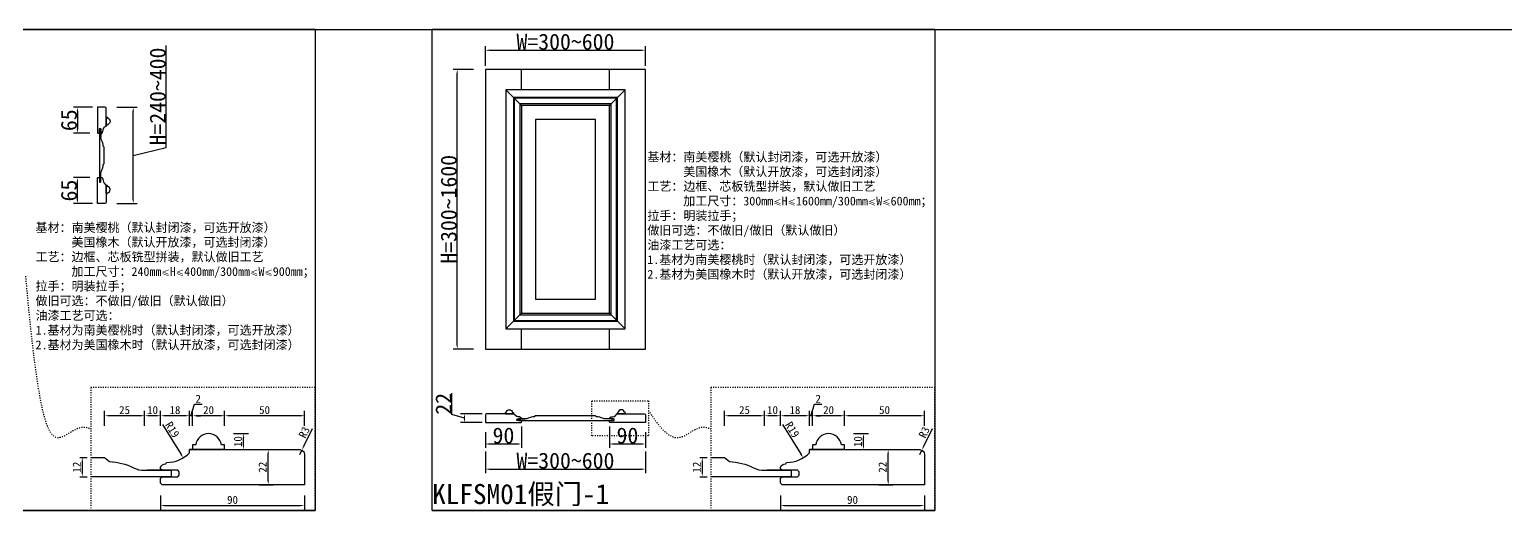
# Model space of a CAD drawing. Header units: millimetres. Extents: x 85186 to 129000, y -77269 to -36327.
# Drawn here: x 92096 to 95786, y -54968 to -53764 of the extents above; entities that cross this region are included whole.
import ezdxf

# ---------------------------------------------------------------- set-up
doc = ezdxf.new("R2010")
doc.units = ezdxf.units.MM
doc.linetypes.add('100', pattern=[30, 12, -18])
doc.styles.add('KLF-1_宋体', font='SimSun.ttf')
doc.styles.get("Standard").update_dxf_attribs({"font": 'SimSun.ttf'})
doc.styles.add('ZB_宋体', font='SimSun.ttf')
doc.dimstyles.new('ZB16-1.0+4倍大样', dxfattribs={"dimscale": 10, "dimtxt": 2, "dimasz": 1, "dimexe": 1.25, "dimexo": 0.625, "dimgap": 0.4, "dimtad": 1, "dimdec": 1, "dimlfac": 0.25, "dimtxsty": 'Standard', "dimcen": 2.5, "dimclrd": 144, "dimclre": 144, "dimclrt": 4, "dimadec": 0, "dimazin": 0, "dimtfac": 1, "dimtdec": 1, "dimtmove": 1, "dimatfit": 3, "dimfxlon": 1, "dimarcsym": 0})
doc.dimstyles.new('客来福标注小', dxfattribs={"dimscale": 20, "dimtxt": 2, "dimasz": 0.5, "dimexe": 0.5, "dimexo": 0, "dimgap": 0.05, "dimtad": 1, "dimdec": 0, "dimzin": 0, "dimdsep": 46, "dimtxsty": 'Standard', "dimcen": 0, "dimclrd": 256, "dimclre": 256, "dimclrt": 256, "dimadec": 0, "dimazin": 0, "dimtfac": 1, "dimtdec": 0, "dimtofl": 0, "dimtmove": 1, "dimatfit": 3, "dimfxl": 2.2, "dimfxlon": 1, "dimtolj": 1, "dimtzin": 0, "dimarcsym": 0})

# ---------------------------------------------------------------- blocks, each defined once
blk = doc.blocks.new('*D2505')
at = {"color": 144, "lineweight": -2, "transparency": 16777216}
for p, q in [((92584, -54755.9), (92584, -54718.4)), ((92784, -54755.9), (92784, -54718.4)), ((92774, -54730.9), (92594, -54730.9))]:
    blk.add_line(p, q, dxfattribs=at)
at = {"color": 144, "transparency": 16777216}
for points in [[(92594, -54729.3), (92594, -54732.6), (92584, -54730.9)], [(92774, -54729.3), (92774, -54732.6), (92784, -54730.9)]]:
    blk.add_solid(points, dxfattribs=at)
at = {"layer": 'Defpoints', "color": 0, "transparency": 16777216}
for p in [(92584, -54730.9), (92584, -54815.8), (92784, -54827.8)]:
    blk.add_point(p, dxfattribs=at)
at = {"color": 4, "transparency": 16777216, "insert": (92684, -54716.9), "char_height": 20, "attachment_point": 5}
blk.add_mtext('50', dxfattribs=at)
blk = doc.blocks.new('*D2506')
at = {"color": 144, "lineweight": -2, "transparency": 16777216}
for p, q in [((92504, -54755.9), (92504, -54718.4)), ((92584, -54755.9), (92584, -54718.4)), ((92574, -54730.9), (92514, -54730.9))]:
    blk.add_line(p, q, dxfattribs=at)
at = {"color": 144, "transparency": 16777216}
for points in [[(92514, -54729.3), (92514, -54732.6), (92504, -54730.9)], [(92574, -54729.3), (92574, -54732.6), (92584, -54730.9)]]:
    blk.add_solid(points, dxfattribs=at)
at = {"layer": 'Defpoints', "color": 0, "transparency": 16777216}
for p in [(92504, -54730.9), (92504, -54809.8), (92584, -54815.8)]:
    blk.add_point(p, dxfattribs=at)
at = {"color": 4, "transparency": 16777216, "insert": (92544, -54716.9), "char_height": 20, "attachment_point": 5}
blk.add_mtext('20', dxfattribs=at)
blk = doc.blocks.new('*D2507')
at = {"color": 144, "lineweight": -2, "transparency": 16777216}
for p, q in [((92496, -54755.9), (92496, -54718.4)), ((92500, -54730.9), (92508.6, -54702.4)), ((92504, -54755.9), (92504, -54718.4)), ((92508.6, -54702.4), (92527.6, -54702.4)), ((92486, -54730.9), (92476, -54730.9)), ((92504, -54730.9), (92496, -54730.9)), ((92504, -54730.9), (92496, -54730.9)), ((92514, -54730.9), (92524, -54730.9))]:
    blk.add_line(p, q, dxfattribs=at)
at = {"color": 144, "transparency": 16777216}
for points in [[(92486, -54729.3), (92486, -54732.6), (92496, -54730.9)], [(92514, -54729.3), (92514, -54732.6), (92504, -54730.9)]]:
    blk.add_solid(points, dxfattribs=at)
at = {"layer": 'Defpoints', "color": 0, "transparency": 16777216}
for p in [(92496, -54730.9), (92496, -54815.8), (92504, -54809.8)]:
    blk.add_point(p, dxfattribs=at)
at = {"color": 4, "transparency": 16777216, "insert": (92518.1, -54688.4), "char_height": 20, "attachment_point": 5}
blk.add_mtext('2', dxfattribs=at)
blk = doc.blocks.new('*D2508')
at = {"color": 144, "lineweight": -2, "transparency": 16777216}
for p, q in [((92424, -54755.9), (92424, -54718.4)), ((92496, -54755.9), (92496, -54718.4)), ((92486, -54730.9), (92434, -54730.9))]:
    blk.add_line(p, q, dxfattribs=at)
at = {"color": 144, "transparency": 16777216}
for points in [[(92434, -54729.3), (92434, -54732.6), (92424, -54730.9)], [(92486, -54729.3), (92486, -54732.6), (92496, -54730.9)]]:
    blk.add_solid(points, dxfattribs=at)
at = {"layer": 'Defpoints', "color": 0, "transparency": 16777216}
for p in [(92424, -54730.9), (92496, -54815.8), (92424, -54861.7)]:
    blk.add_point(p, dxfattribs=at)
at = {"color": 4, "transparency": 16777216, "insert": (92460, -54716.9), "char_height": 20, "attachment_point": 5}
blk.add_mtext('18', dxfattribs=at)
blk = doc.blocks.new('*D2509')
at = {"color": 144, "lineweight": -2, "transparency": 16777216}
for p, q in [((92384, -54755.9), (92384, -54718.4)), ((92424, -54755.9), (92424, -54718.4)), ((92414, -54730.9), (92394, -54730.9))]:
    blk.add_line(p, q, dxfattribs=at)
at = {"color": 144, "transparency": 16777216}
for points in [[(92394, -54729.3), (92394, -54732.6), (92384, -54730.9)], [(92414, -54729.3), (92414, -54732.6), (92424, -54730.9)]]:
    blk.add_solid(points, dxfattribs=at)
at = {"layer": 'Defpoints', "color": 0, "transparency": 16777216}
for p in [(92384, -54730.9), (92384, -54867.6), (92424, -54861.7)]:
    blk.add_point(p, dxfattribs=at)
at = {"color": 4, "transparency": 16777216, "insert": (92404, -54716.9), "char_height": 20, "attachment_point": 5}
blk.add_mtext('10', dxfattribs=at)
blk = doc.blocks.new('*D2510')
at = {"color": 144, "lineweight": -2, "transparency": 16777216}
for p, q in [((92284, -54755.9), (92284, -54718.4)), ((92384, -54755.9), (92384, -54718.4)), ((92374, -54730.9), (92294, -54730.9))]:
    blk.add_line(p, q, dxfattribs=at)
at = {"color": 144, "transparency": 16777216}
for points in [[(92294, -54729.3), (92294, -54732.6), (92284, -54730.9)], [(92374, -54729.3), (92374, -54732.6), (92384, -54730.9)]]:
    blk.add_solid(points, dxfattribs=at)
at = {"layer": 'Defpoints', "color": 0, "transparency": 16777216}
for p in [(92284, -54730.9), (92284, -54835.6), (92384, -54867.6)]:
    blk.add_point(p, dxfattribs=at)
at = {"color": 4, "transparency": 16777216, "insert": (92334, -54716.9), "char_height": 20, "attachment_point": 5}
blk.add_mtext('25', dxfattribs=at)
blk = doc.blocks.new('*D2511')
at = {"color": 144, "lineweight": -2, "transparency": 16777216}
for p, q in [((92424, -54930.6), (92424, -54968.1)), ((92784, -54930.6), (92784, -54968.1)), ((92434, -54955.6), (92774, -54955.6))]:
    blk.add_line(p, q, dxfattribs=at)
at = {"color": 144, "transparency": 16777216}
for points in [[(92434, -54954), (92434, -54957.3), (92424, -54955.6)], [(92774, -54954), (92774, -54957.3), (92784, -54955.6)]]:
    blk.add_solid(points, dxfattribs=at)
at = {"layer": 'Defpoints', "color": 0, "transparency": 16777216}
for p in [(92424, -54893.7), (92784, -54903.8), (92784, -54955.6)]:
    blk.add_point(p, dxfattribs=at)
at = {"color": 4, "transparency": 16777216, "insert": (92604, -54941.6), "char_height": 20, "attachment_point": 5}
blk.add_mtext('90', dxfattribs=at)
blk = doc.blocks.new('*D2512')
at = {"color": 144, "lineweight": -2, "transparency": 16777216}
for p, q in [((92606.6, -54775.8), (92644.1, -54775.8)), ((92631.6, -54805.8), (92631.6, -54785.8)), ((92606.6, -54815.8), (92644.1, -54815.8))]:
    blk.add_line(p, q, dxfattribs=at)
at = {"color": 144, "transparency": 16777216}
for points in [[(92629.9, -54785.8), (92633.2, -54785.8), (92631.6, -54775.8)], [(92629.9, -54805.8), (92633.2, -54805.8), (92631.6, -54815.8)]]:
    blk.add_solid(points, dxfattribs=at)
at = {"layer": 'Defpoints', "color": 0, "transparency": 16777216}
for p in [(92544, -54775.8), (92631.6, -54775.8), (92540, -54815.8)]:
    blk.add_point(p, dxfattribs=at)
at = {"color": 4, "transparency": 16777216, "insert": (92617.6, -54795.8), "char_height": 20, "attachment_point": 5, "rotation": 90}
blk.add_mtext('10', dxfattribs=at)
blk = doc.blocks.new('*D2514')
at = {"color": 144, "lineweight": -2, "transparency": 16777216}
for p, q in [((92669.6, -54815.8), (92705.6, -54815.8)), ((92693.1, -54893.8), (92693.1, -54825.8)), ((92669.6, -54903.8), (92705.6, -54903.8))]:
    blk.add_line(p, q, dxfattribs=at)
at = {"color": 144, "transparency": 16777216}
for points in [[(92691.5, -54825.8), (92694.8, -54825.8), (92693.1, -54815.8)], [(92691.5, -54893.8), (92694.8, -54893.8), (92693.1, -54903.8)]]:
    blk.add_solid(points, dxfattribs=at)
at = {"layer": 'Defpoints', "color": 0, "transparency": 16777216}
for p in [(92663.4, -54815.8), (92693.1, -54815.8), (92663.4, -54903.8)]:
    blk.add_point(p, dxfattribs=at)
at = {"color": 4, "transparency": 16777216, "insert": (92679.1, -54859.8), "char_height": 20, "attachment_point": 5, "rotation": 90}
blk.add_mtext('22', dxfattribs=at)
blk = doc.blocks.new('*D2515')
at = {"color": 144, "lineweight": -2, "transparency": 16777216}
for p, q in [((92803.1, -54763.4), (92781.6, -54808)), ((92772, -54827.8), (92777.2, -54817))]:
    blk.add_line(p, q, dxfattribs=at)
at = {"color": 144, "transparency": 16777216}
blk.add_solid([(92780.1, -54807.2), (92783.1, -54808.7), (92777.2, -54817)], dxfattribs=at)
at = {"layer": 'Defpoints', "color": 0, "transparency": 16777216}
for p in [(92772, -54827.8), (92777.2, -54817)]:
    blk.add_point(p, dxfattribs=at)
at = {"color": 4, "transparency": 16777216, "insert": (92783.1, -54772.6), "char_height": 20, "attachment_point": 5, "rotation": 64.2659}
blk.add_mtext('R3', dxfattribs=at)
blk = doc.blocks.new('*D2516')
at = {"color": 144, "lineweight": -2, "transparency": 16777216}
for p, q in [((92221.9, -54835.6), (92240.9, -54835.6)), ((92228.4, -54845.6), (92228.4, -54873.6)), ((92221.9, -54883.6), (92240.9, -54883.6))]:
    blk.add_line(p, q, dxfattribs=at)
at = {"color": 144, "transparency": 16777216}
for points in [[(92226.7, -54845.6), (92230, -54845.6), (92228.4, -54835.6)], [(92226.7, -54873.6), (92230, -54873.6), (92228.4, -54883.6)]]:
    blk.add_solid(points, dxfattribs=at)
at = {"layer": 'Defpoints', "color": 0, "transparency": 16777216}
for p in [(92215.7, -54835.6), (92215.7, -54883.6), (92228.4, -54883.6)]:
    blk.add_point(p, dxfattribs=at)
at = {"color": 4, "transparency": 16777216, "insert": (92214.4, -54859.6), "char_height": 20, "attachment_point": 5, "rotation": 90}
blk.add_mtext('12', dxfattribs=at)
blk = doc.blocks.new('*D2518')
at = {"lineweight": -2, "transparency": 16777216}
for p, q in [((92254, -53959), (92206.1, -53959)), ((92216.1, -53969), (92216.1, -54014)), ((92247, -54024), (92206.1, -54024))]:
    blk.add_line(p, q, dxfattribs=at)
at = {"transparency": 16777216}
for points in [[(92214.4, -53969), (92217.7, -53969), (92216.1, -53959)], [(92214.4, -54014), (92217.7, -54014), (92216.1, -54024)]]:
    blk.add_solid(points, dxfattribs=at)
at = {"layer": 'Defpoints', "color": 0, "transparency": 16777216}
for p in [(92254, -53959), (92216.1, -54024), (92247, -54024)]:
    blk.add_point(p, dxfattribs=at)
at = {"transparency": 16777216, "insert": (92195.1, -53991.5), "char_height": 40, "attachment_point": 5, "rotation": 90, "style": 'KLF-1_宋体'}
blk.add_mtext('\\A1;65', dxfattribs=at)
blk = doc.blocks.new('*D2519')
at = {"lineweight": -2, "transparency": 16777216}
for p, q in [((92247, -54135), (92206.1, -54135)), ((92216.1, -54190), (92216.1, -54145)), ((92254, -54200), (92206.1, -54200))]:
    blk.add_line(p, q, dxfattribs=at)
at = {"transparency": 16777216}
for points in [[(92214.4, -54145), (92217.7, -54145), (92216.1, -54135)], [(92214.4, -54190), (92217.7, -54190), (92216.1, -54200)]]:
    blk.add_solid(points, dxfattribs=at)
at = {"layer": 'Defpoints', "color": 0, "transparency": 16777216}
for p in [(92216.1, -54135), (92247, -54135), (92254, -54200)]:
    blk.add_point(p, dxfattribs=at)
at = {"transparency": 16777216, "insert": (92195.1, -54167.5), "char_height": 40, "attachment_point": 5, "rotation": 90, "style": 'KLF-1_宋体'}
blk.add_mtext('\\A1;65', dxfattribs=at)
blk = doc.blocks.new('*D2520')
at = {"lineweight": -2, "transparency": 16777216}
for p, q in [((92438.1, -54060), (92438.1, -53804.4)), ((92314.9, -53959), (92365.6, -53959)), ((92355.6, -54190), (92355.6, -53969)), ((92355.6, -54079.5), (92438.1, -54060)), ((92314.9, -54200), (92365.6, -54200))]:
    blk.add_line(p, q, dxfattribs=at)
at = {"transparency": 16777216}
for points in [[(92353.9, -53969), (92357.3, -53969), (92355.6, -53959)], [(92353.9, -54190), (92357.3, -54190), (92355.6, -54200)]]:
    blk.add_solid(points, dxfattribs=at)
at = {"layer": 'Defpoints', "color": 0, "transparency": 16777216}
for p in [(92314.9, -53959), (92355.6, -53959), (92314.9, -54200)]:
    blk.add_point(p, dxfattribs=at)
at = {"transparency": 16777216, "insert": (92417.1, -53932.2), "char_height": 40, "attachment_point": 5, "rotation": 90, "style": 'KLF-1_宋体'}
blk.add_mtext('\\A1;H=240~400', dxfattribs=at)
blk = doc.blocks.new('*D2521')
at = {"lineweight": -2, "transparency": 16777216}
for p, q in [((93206.3, -53864.4), (93155.6, -53864.4)), ((93165.6, -54554.4), (93165.6, -53874.4)), ((93206.3, -54564.4), (93155.6, -54564.4))]:
    blk.add_line(p, q, dxfattribs=at)
at = {"transparency": 16777216}
for points in [[(93164, -53874.4), (93167.3, -53874.4), (93165.6, -53864.4)], [(93164, -54554.4), (93167.3, -54554.4), (93165.6, -54564.4)]]:
    blk.add_solid(points, dxfattribs=at)
at = {"layer": 'Defpoints', "color": 0, "transparency": 16777216}
for p in [(93165.6, -53864.4), (93206.3, -53864.4), (93206.3, -54564.4)]:
    blk.add_point(p, dxfattribs=at)
at = {"transparency": 16777216, "insert": (93144.6, -54214.4), "char_height": 40, "attachment_point": 5, "rotation": 90, "style": 'KLF-1_宋体'}
blk.add_mtext('\\A1;H=300~1600', dxfattribs=at)
blk = doc.blocks.new('*D2522')
at = {"lineweight": -2, "transparency": 16777216}
for p, q in [((93236.2, -54820.6), (93236.2, -54874.6)), ((93636.2, -54820.6), (93636.2, -54874.6)), ((93246.2, -54864.6), (93626.2, -54864.6))]:
    blk.add_line(p, q, dxfattribs=at)
at = {"transparency": 16777216}
for points in [[(93246.2, -54862.9), (93246.2, -54866.3), (93236.2, -54864.6)], [(93626.2, -54862.9), (93626.2, -54866.3), (93636.2, -54864.6)]]:
    blk.add_solid(points, dxfattribs=at)
at = {"layer": 'Defpoints', "color": 0, "transparency": 16777216}
for p in [(93236.2, -54796.6), (93636.2, -54796.6), (93636.2, -54864.6)]:
    blk.add_point(p, dxfattribs=at)
at = {"transparency": 16777216, "insert": (93436.2, -54843.6), "char_height": 40, "attachment_point": 5, "style": 'KLF-1_宋体'}
blk.add_mtext('\\A1;W=300~600', dxfattribs=at)
blk = doc.blocks.new('*D2523')
at = {"lineweight": -2, "transparency": 16777216}
for p, q in [((93546.2, -54757.7), (93546.2, -54811.7)), ((93636.2, -54772), (93636.2, -54811.7)), ((93626.2, -54801.7), (93556.2, -54801.7))]:
    blk.add_line(p, q, dxfattribs=at)
at = {"transparency": 16777216}
for points in [[(93556.2, -54800), (93556.2, -54803.4), (93546.2, -54801.7)], [(93626.2, -54800), (93626.2, -54803.4), (93636.2, -54801.7)]]:
    blk.add_solid(points, dxfattribs=at)
at = {"layer": 'Defpoints', "color": 0, "transparency": 16777216}
for p in [(93546.2, -54744), (93636.2, -54772), (93546.2, -54801.7)]:
    blk.add_point(p, dxfattribs=at)
at = {"transparency": 16777216, "insert": (93591.2, -54780.7), "char_height": 40, "attachment_point": 5, "style": 'KLF-1_宋体'}
blk.add_mtext('\\A1;90', dxfattribs=at)
blk = doc.blocks.new('*D2524')
at = {"lineweight": -2, "transparency": 16777216}
for p, q in [((93236.2, -54772), (93236.2, -54811.7)), ((93326.2, -54757.7), (93326.2, -54811.7)), ((93316.2, -54801.7), (93246.2, -54801.7))]:
    blk.add_line(p, q, dxfattribs=at)
at = {"transparency": 16777216}
for points in [[(93246.2, -54800), (93246.2, -54803.4), (93236.2, -54801.7)], [(93316.2, -54800), (93316.2, -54803.4), (93326.2, -54801.7)]]:
    blk.add_solid(points, dxfattribs=at)
at = {"layer": 'Defpoints', "color": 0, "transparency": 16777216}
for p in [(93326.2, -54745.5), (93236.2, -54772), (93236.2, -54801.7)]:
    blk.add_point(p, dxfattribs=at)
at = {"transparency": 16777216, "insert": (93281.2, -54780.7), "char_height": 40, "attachment_point": 5, "style": 'KLF-1_宋体'}
blk.add_mtext('\\A1;90', dxfattribs=at)
blk = doc.blocks.new('*D2525')
at = {"color": 144, "lineweight": -2, "transparency": 16777216}
for p, q in [((94133.9, -54755.9), (94133.9, -54718.4)), ((94333.9, -54755.9), (94333.9, -54718.4)), ((94323.9, -54730.9), (94143.9, -54730.9))]:
    blk.add_line(p, q, dxfattribs=at)
at = {"color": 144, "transparency": 16777216}
for points in [[(94143.9, -54729.3), (94143.9, -54732.6), (94133.9, -54730.9)], [(94323.9, -54729.3), (94323.9, -54732.6), (94333.9, -54730.9)]]:
    blk.add_solid(points, dxfattribs=at)
at = {"layer": 'Defpoints', "color": 0, "transparency": 16777216}
for p in [(94133.9, -54730.9), (94133.9, -54815.8), (94333.9, -54827.8)]:
    blk.add_point(p, dxfattribs=at)
at = {"color": 4, "transparency": 16777216, "insert": (94233.9, -54716.9), "char_height": 20, "attachment_point": 5}
blk.add_mtext('50', dxfattribs=at)
blk = doc.blocks.new('*D2526')
at = {"color": 144, "lineweight": -2, "transparency": 16777216}
for p, q in [((94053.9, -54755.9), (94053.9, -54718.4)), ((94133.9, -54755.9), (94133.9, -54718.4)), ((94123.9, -54730.9), (94063.9, -54730.9))]:
    blk.add_line(p, q, dxfattribs=at)
at = {"color": 144, "transparency": 16777216}
for points in [[(94063.9, -54729.3), (94063.9, -54732.6), (94053.9, -54730.9)], [(94123.9, -54729.3), (94123.9, -54732.6), (94133.9, -54730.9)]]:
    blk.add_solid(points, dxfattribs=at)
at = {"layer": 'Defpoints', "color": 0, "transparency": 16777216}
for p in [(94053.9, -54730.9), (94053.9, -54809.8), (94133.9, -54815.8)]:
    blk.add_point(p, dxfattribs=at)
at = {"color": 4, "transparency": 16777216, "insert": (94093.9, -54716.9), "char_height": 20, "attachment_point": 5}
blk.add_mtext('20', dxfattribs=at)
blk = doc.blocks.new('*D2527')
at = {"color": 144, "lineweight": -2, "transparency": 16777216}
for p, q in [((94045.9, -54755.9), (94045.9, -54718.4)), ((94049.9, -54730.9), (94058.5, -54702.4)), ((94053.9, -54755.9), (94053.9, -54718.4)), ((94058.5, -54702.4), (94077.5, -54702.4)), ((94035.9, -54730.9), (94025.9, -54730.9)), ((94053.9, -54730.9), (94045.9, -54730.9)), ((94053.9, -54730.9), (94045.9, -54730.9)), ((94063.9, -54730.9), (94073.9, -54730.9))]:
    blk.add_line(p, q, dxfattribs=at)
at = {"color": 144, "transparency": 16777216}
for points in [[(94035.9, -54729.3), (94035.9, -54732.6), (94045.9, -54730.9)], [(94063.9, -54729.3), (94063.9, -54732.6), (94053.9, -54730.9)]]:
    blk.add_solid(points, dxfattribs=at)
at = {"layer": 'Defpoints', "color": 0, "transparency": 16777216}
for p in [(94045.9, -54730.9), (94045.9, -54815.8), (94053.9, -54809.8)]:
    blk.add_point(p, dxfattribs=at)
at = {"color": 4, "transparency": 16777216, "insert": (94068, -54688.4), "char_height": 20, "attachment_point": 5}
blk.add_mtext('2', dxfattribs=at)
blk = doc.blocks.new('*D2528')
at = {"color": 144, "lineweight": -2, "transparency": 16777216}
for p, q in [((93973.9, -54755.9), (93973.9, -54718.4)), ((94045.9, -54755.9), (94045.9, -54718.4)), ((94035.9, -54730.9), (93983.9, -54730.9))]:
    blk.add_line(p, q, dxfattribs=at)
at = {"color": 144, "transparency": 16777216}
for points in [[(93983.9, -54729.3), (93983.9, -54732.6), (93973.9, -54730.9)], [(94035.9, -54729.3), (94035.9, -54732.6), (94045.9, -54730.9)]]:
    blk.add_solid(points, dxfattribs=at)
at = {"layer": 'Defpoints', "color": 0, "transparency": 16777216}
for p in [(93973.9, -54730.9), (94045.9, -54815.8), (93973.9, -54861.7)]:
    blk.add_point(p, dxfattribs=at)
at = {"color": 4, "transparency": 16777216, "insert": (94009.9, -54716.9), "char_height": 20, "attachment_point": 5}
blk.add_mtext('18', dxfattribs=at)
blk = doc.blocks.new('*D2529')
at = {"color": 144, "lineweight": -2, "transparency": 16777216}
for p, q in [((93933.9, -54755.9), (93933.9, -54718.4)), ((93973.9, -54755.9), (93973.9, -54718.4)), ((93963.9, -54730.9), (93943.9, -54730.9))]:
    blk.add_line(p, q, dxfattribs=at)
at = {"color": 144, "transparency": 16777216}
for points in [[(93943.9, -54729.3), (93943.9, -54732.6), (93933.9, -54730.9)], [(93963.9, -54729.3), (93963.9, -54732.6), (93973.9, -54730.9)]]:
    blk.add_solid(points, dxfattribs=at)
at = {"layer": 'Defpoints', "color": 0, "transparency": 16777216}
for p in [(93933.9, -54730.9), (93933.9, -54867.6), (93973.9, -54861.7)]:
    blk.add_point(p, dxfattribs=at)
at = {"color": 4, "transparency": 16777216, "insert": (93953.9, -54716.9), "char_height": 20, "attachment_point": 5}
blk.add_mtext('10', dxfattribs=at)
blk = doc.blocks.new('*D2530')
at = {"color": 144, "lineweight": -2, "transparency": 16777216}
for p, q in [((93833.9, -54755.9), (93833.9, -54718.4)), ((93933.9, -54755.9), (93933.9, -54718.4)), ((93923.9, -54730.9), (93843.9, -54730.9))]:
    blk.add_line(p, q, dxfattribs=at)
at = {"color": 144, "transparency": 16777216}
for points in [[(93843.9, -54729.3), (93843.9, -54732.6), (93833.9, -54730.9)], [(93923.9, -54729.3), (93923.9, -54732.6), (93933.9, -54730.9)]]:
    blk.add_solid(points, dxfattribs=at)
at = {"layer": 'Defpoints', "color": 0, "transparency": 16777216}
for p in [(93833.9, -54730.9), (93833.9, -54835.6), (93933.9, -54867.6)]:
    blk.add_point(p, dxfattribs=at)
at = {"color": 4, "transparency": 16777216, "insert": (93883.9, -54716.9), "char_height": 20, "attachment_point": 5}
blk.add_mtext('25', dxfattribs=at)
blk = doc.blocks.new('*D2531')
at = {"color": 144, "lineweight": -2, "transparency": 16777216}
for p, q in [((93973.9, -54930.6), (93973.9, -54968.1)), ((94333.9, -54930.6), (94333.9, -54968.1)), ((93983.9, -54955.6), (94323.9, -54955.6))]:
    blk.add_line(p, q, dxfattribs=at)
at = {"color": 144, "transparency": 16777216}
for points in [[(93983.9, -54954), (93983.9, -54957.3), (93973.9, -54955.6)], [(94323.9, -54954), (94323.9, -54957.3), (94333.9, -54955.6)]]:
    blk.add_solid(points, dxfattribs=at)
at = {"layer": 'Defpoints', "color": 0, "transparency": 16777216}
for p in [(93973.9, -54893.7), (94333.9, -54903.8), (94333.9, -54955.6)]:
    blk.add_point(p, dxfattribs=at)
at = {"color": 4, "transparency": 16777216, "insert": (94153.9, -54941.6), "char_height": 20, "attachment_point": 5}
blk.add_mtext('90', dxfattribs=at)
blk = doc.blocks.new('*D2532')
at = {"color": 144, "lineweight": -2, "transparency": 16777216}
for p, q in [((94156.5, -54775.8), (94194, -54775.8)), ((94181.5, -54805.8), (94181.5, -54785.8)), ((94156.5, -54815.8), (94194, -54815.8))]:
    blk.add_line(p, q, dxfattribs=at)
at = {"color": 144, "transparency": 16777216}
for points in [[(94179.8, -54785.8), (94183.1, -54785.8), (94181.5, -54775.8)], [(94179.8, -54805.8), (94183.1, -54805.8), (94181.5, -54815.8)]]:
    blk.add_solid(points, dxfattribs=at)
at = {"layer": 'Defpoints', "color": 0, "transparency": 16777216}
for p in [(94093.9, -54775.8), (94181.5, -54775.8), (94089.9, -54815.8)]:
    blk.add_point(p, dxfattribs=at)
at = {"color": 4, "transparency": 16777216, "insert": (94167.5, -54795.8), "char_height": 20, "attachment_point": 5, "rotation": 90}
blk.add_mtext('10', dxfattribs=at)
blk = doc.blocks.new('*D2533')
at = {"lineweight": -2, "transparency": 16777216}
for p, q in [((93152.3, -54727.6), (93152.3, -54674.9)), ((93183.8, -54737), (93152.3, -54727.6)), ((93227.8, -54726), (93173.8, -54726)), ((93227.8, -54748), (93173.8, -54748)), ((93183.8, -54738), (93183.8, -54736))]:
    blk.add_line(p, q, dxfattribs=at)
at = {"transparency": 16777216}
for points in [[(93182.1, -54736), (93185.5, -54736), (93183.8, -54726)], [(93182.1, -54738), (93185.5, -54738), (93183.8, -54748)]]:
    blk.add_solid(points, dxfattribs=at)
at = {"layer": 'Defpoints', "color": 0, "transparency": 16777216}
for p in [(93183.8, -54726), (93266.6, -54726), (93266.6, -54748)]:
    blk.add_point(p, dxfattribs=at)
at = {"transparency": 16777216, "insert": (93131.3, -54701.2), "char_height": 40, "attachment_point": 5, "rotation": 90, "style": 'KLF-1_宋体'}
blk.add_mtext('\\A1;22', dxfattribs=at)
blk = doc.blocks.new('*D2534')
at = {"color": 144, "lineweight": -2, "transparency": 16777216}
for p, q in [((94219.5, -54815.8), (94255.5, -54815.8)), ((94243, -54893.8), (94243, -54825.8)), ((94219.5, -54903.8), (94255.5, -54903.8))]:
    blk.add_line(p, q, dxfattribs=at)
at = {"color": 144, "transparency": 16777216}
for points in [[(94241.4, -54825.8), (94244.7, -54825.8), (94243, -54815.8)], [(94241.4, -54893.8), (94244.7, -54893.8), (94243, -54903.8)]]:
    blk.add_solid(points, dxfattribs=at)
at = {"layer": 'Defpoints', "color": 0, "transparency": 16777216}
for p in [(94213.2, -54815.8), (94243, -54815.8), (94213.2, -54903.8)]:
    blk.add_point(p, dxfattribs=at)
at = {"color": 4, "transparency": 16777216, "insert": (94229, -54859.8), "char_height": 20, "attachment_point": 5, "rotation": 90}
blk.add_mtext('22', dxfattribs=at)
blk = doc.blocks.new('*D2535')
at = {"color": 144, "lineweight": -2, "transparency": 16777216}
for p, q in [((94352.9, -54763.4), (94331.5, -54808)), ((94321.9, -54827.8), (94327.1, -54817))]:
    blk.add_line(p, q, dxfattribs=at)
at = {"color": 144, "transparency": 16777216}
blk.add_solid([(94330, -54807.2), (94333, -54808.7), (94327.1, -54817)], dxfattribs=at)
at = {"layer": 'Defpoints', "color": 0, "transparency": 16777216}
for p in [(94321.9, -54827.8), (94327.1, -54817)]:
    blk.add_point(p, dxfattribs=at)
at = {"color": 4, "transparency": 16777216, "insert": (94333, -54772.6), "char_height": 20, "attachment_point": 5, "rotation": 64.2659}
blk.add_mtext('R3', dxfattribs=at)
blk = doc.blocks.new('*D2536')
at = {"color": 144, "lineweight": -2, "transparency": 16777216}
for p, q in [((93771.8, -54835.6), (93790.8, -54835.6)), ((93778.3, -54845.6), (93778.3, -54873.6)), ((93771.8, -54883.6), (93790.8, -54883.6))]:
    blk.add_line(p, q, dxfattribs=at)
at = {"color": 144, "transparency": 16777216}
for points in [[(93776.6, -54845.6), (93779.9, -54845.6), (93778.3, -54835.6)], [(93776.6, -54873.6), (93779.9, -54873.6), (93778.3, -54883.6)]]:
    blk.add_solid(points, dxfattribs=at)
at = {"layer": 'Defpoints', "color": 0, "transparency": 16777216}
for p in [(93765.5, -54835.6), (93765.5, -54883.6), (93778.3, -54883.6)]:
    blk.add_point(p, dxfattribs=at)
at = {"color": 4, "transparency": 16777216, "insert": (93764.3, -54859.6), "char_height": 20, "attachment_point": 5, "rotation": 90}
blk.add_mtext('12', dxfattribs=at)
blk = doc.blocks.new('*D2537')
at = {"lineweight": -2, "transparency": 16777216}
for p, q in [((93236.2, -53855.8), (93236.2, -53806.4)), ((93246.2, -53816.4), (93626.2, -53816.4)), ((93636.2, -53855.8), (93636.2, -53806.4))]:
    blk.add_line(p, q, dxfattribs=at)
at = {"transparency": 16777216}
for points in [[(93246.2, -53814.7), (93246.2, -53818), (93236.2, -53816.4)], [(93626.2, -53814.7), (93626.2, -53818), (93636.2, -53816.4)]]:
    blk.add_solid(points, dxfattribs=at)
at = {"layer": 'Defpoints', "color": 0, "transparency": 16777216}
for p in [(93636.2, -53816.4), (93236.2, -53855.8), (93636.2, -53855.8)]:
    blk.add_point(p, dxfattribs=at)
at = {"transparency": 16777216, "insert": (93436.2, -53795.4), "char_height": 40, "attachment_point": 5, "style": 'KLF-1_宋体'}
blk.add_mtext('\\A1;W=300~600', dxfattribs=at)
blk = doc.blocks.new('*D2560')
at = {"color": 144, "lineweight": -2, "transparency": 16777216}
blk.add_line((92428.8, -54752.6), (92475.3, -54827.9), dxfattribs=at)
at = {"color": 144, "transparency": 16777216}
blk.add_solid([(92476.7, -54827.1), (92473.9, -54828.8), (92480.6, -54836.4)], dxfattribs=at)
at = {"layer": 'Defpoints', "color": 0, "transparency": 16777216}
for p in [(92441.3, -54772.7), (92480.6, -54836.4)]:
    blk.add_point(p, dxfattribs=at)
at = {"color": 4, "transparency": 16777216, "insert": (92453.5, -54765.8), "char_height": 20, "attachment_point": 5, "rotation": 301.665}
blk.add_mtext('R19', dxfattribs=at)
blk = doc.blocks.new('*D2561')
at = {"color": 144, "lineweight": -2, "transparency": 16777216}
blk.add_line((93978.7, -54752.6), (94025.2, -54827.9), dxfattribs=at)
at = {"color": 144, "transparency": 16777216}
blk.add_solid([(94026.6, -54827.1), (94023.8, -54828.8), (94030.5, -54836.4)], dxfattribs=at)
at = {"layer": 'Defpoints', "color": 0, "transparency": 16777216}
for p in [(93991.1, -54772.7), (94030.5, -54836.4)]:
    blk.add_point(p, dxfattribs=at)
at = {"color": 4, "transparency": 16777216, "insert": (94003.3, -54765.8), "char_height": 20, "attachment_point": 5, "rotation": 301.665}
blk.add_mtext('R19', dxfattribs=at)

msp = doc.modelspace()

# ---------------------------------------------------------------- linework, layer by layer
for p, q in [((85318.615, -53764.496), (128999.726, -53764.496)), ((92810.16, -53764.496), (91553.036, -53764.496)), ((91553.036, -53764.496), (92810.16, -53764.496)), ((92098.821, -53764.496), (91767.662, -53764.496)), ((92236.93, -53764.496), (92098.821, -53764.496)), ((92098.821, -53764.496), (92575.959, -53764.496)), ((92575.959, -53764.496), (92236.93, -53764.496)), ((92810.16, -53764.496), (92575.959, -53764.496)), ((92810.16, -53764.496), (92575.959, -53764.496)), ((94360.038, -53764.496), (93102.913, -53764.496)), ((93102.913, -53764.496), (94360.038, -53764.496)), ((93648.698, -53764.496), (93317.539, -53764.496)), ((93786.807, -53764.496), (93648.698, -53764.496)), ((93648.698, -53764.496), (94125.836, -53764.496)), ((94125.836, -53764.496), (93786.807, -53764.496)), ((94360.038, -53764.496), (94125.836, -53764.496)), ((94360.038, -53764.496), (94125.836, -53764.496)), ((93326.189, -53915.355), (93326.189, -53864.355)), ((93546.189, -53915.355), (93546.189, -53864.355)), ((93326.189, -54564.355), (93326.189, -54513.355)), ((93546.189, -54564.355), (93546.189, -54513.355)), ((91553.036, -54968.119), (92810.16, -54968.119)), ((93102.913, -54968.119), (94360.038, -54968.119))]:
    msp.add_line(p, q)
at = {"color": 3}
for p, q in [((92810.16, -53764.496), (91553.036, -53764.496)), ((92810.16, -53764.496), (92810.16, -54968.119)), ((94360.038, -53764.496), (93102.913, -53764.496)), ((94360.038, -53764.496), (94360.038, -54968.119))]:
    msp.add_line(p, q, dxfattribs=at)
at = {"color": 0}
msp.add_line((93102.913, -54968.119), (93102.913, -53764.496), dxfattribs=at)
for points in [[(91553.036, -53764.496), (92810.16, -53764.496), (92810.16, -54968.119), (91553.036, -54968.119)], [(93102.913, -53764.496), (94360.038, -53764.496), (94360.038, -54968.119), (93102.913, -54968.119)]]:
    msp.add_lwpolyline(points, close=True, dxfattribs=at)
for points in [[(93236.189, -54564.355), (93636.189, -54564.355), (93636.189, -53864.355), (93236.189, -53864.355)], [(93287.189, -54513.355), (93585.189, -54513.355), (93585.189, -53915.355), (93287.189, -53915.355)], [(93306.189, -54494.355), (93566.189, -54494.355), (93566.189, -53934.355), (93306.189, -53934.355)], [(93326.189, -54474.355), (93546.189, -54474.355), (93546.189, -53954.355), (93326.189, -53954.355)], [(93361.189, -54439.355), (93511.189, -54439.355), (93511.189, -53989.355), (93361.189, -53989.355)]]:
    msp.add_lwpolyline(points, close=True)
for points in [[(93326.189, -53954.355), (93287.189, -53915.355)], [(93546.189, -53954.355), (93585.189, -53915.355)], [(92288.025, -53983.989), (92288.025, -54005.989)], [(92288.025, -54174.989), (92288.025, -54152.989)], [(93326.189, -54474.355), (93287.189, -54513.355)], [(93585.189, -54513.355), (93546.189, -54474.355)], [(93286.189, -54726.03), (93308.189, -54726.03)], [(93586.189, -54726.03), (93564.189, -54726.03)]]:
    msp.add_lwpolyline(points)
at = {"color": 250}
for points in [[(93308.189, -54492.355), (93564.189, -54492.355), (93564.189, -53936.355), (93308.189, -53936.355)], [(93322.189, -54478.355), (93550.189, -54478.355), (93550.189, -53950.355), (93322.189, -53950.355)]]:
    msp.add_lwpolyline(points, close=True, dxfattribs=at)
for points in [[(92276.538, -54023.989), (92277.076, -54023.989, 0.32493585), (92279.076, -54020.989), (92279.076, -54020.989, -0.41421356), (92279.576, -54020.489), (92279.576, -54020.489, 0.41421356), (92280.076, -54019.989), (92280.076, -54019.989, -0.21232914), (92286.025, -54005.989), (92288.025, -54005.989), (92288.025, -53961.989, 0.41421356), (92285.025, -53958.989), (92266.025, -53958.989), (92266.025, -54022.989), (92267.025, -54023.989), (92270.076, -54023.989), (92271.076, -54022.489), (92271.076, -54013.289), (92272.076, -54012.289), (92274.076, -54012.289), (92275.076, -54013.289), (92275.076, -54022.489), (92276.076, -54023.989), (92277, -54023.989)], [(92275.076, -54017.289), (92275.076, -54032.696), (92275.076, -54017.289), (92271.076, -54017.289), (92271.076, -54141.089), (92275.076, -54141.089), (92275.076, -54124.689, -0.11079369), (92276.609, -54117.854, 0.10682062), (92280.576, -54102.691), (92283.076, -54099.689), (92283.076, -54059.289), (92280.576, -54056.286, 0.10682062), (92276.609, -54041.123, -0.11079369), (92275.076, -54034.288), (92275.076, -54017.289), (92275.076, -54026.189)], [(92276.538, -54134.989), (92277.076, -54134.989, -0.32493585), (92279.076, -54137.989), (92279.076, -54137.989, 0.41421356), (92279.576, -54138.489), (92279.576, -54138.489, -0.41421356), (92280.076, -54138.989), (92280.076, -54138.989, 0.21232914), (92286.025, -54152.989), (92288.025, -54152.989), (92288.025, -54196.989, -0.41421356), (92285.025, -54199.989), (92266.025, -54199.989), (92266.025, -54135.989), (92267.025, -54134.989), (92270.076, -54134.989), (92271.076, -54136.489), (92271.076, -54145.689), (92272.076, -54146.689), (92274.076, -54146.689), (92275.076, -54145.689), (92275.076, -54136.489), (92276.076, -54134.989), (92277, -54134.989)], [(93326.189, -54737.517), (93326.189, -54736.979, 0.32493585), (93323.189, -54734.979), (93323.189, -54734.979, -0.41421356), (93322.689, -54734.479), (93322.689, -54734.479, 0.41421356), (93322.189, -54733.979), (93322.189, -54733.979, -0.21232914), (93308.189, -54728.03), (93308.189, -54726.03), (93239.189, -54726.03, 0.41421356), (93236.189, -54729.03), (93236.189, -54748.03), (93325.189, -54748.03), (93326.189, -54747.03), (93326.189, -54743.979), (93324.689, -54742.979), (93315.489, -54742.979), (93314.489, -54741.979), (93314.489, -54739.979), (93315.489, -54738.979), (93324.689, -54738.979), (93326.189, -54737.979), (93326.189, -54737.055)], [(93319.489, -54738.979), (93334.596, -54738.979), (93319.489, -54738.979), (93319.489, -54742.979), (93552.889, -54742.979), (93552.889, -54738.979), (93536.189, -54738.979, -0.11079369), (93529.354, -54737.445, 0.10682062), (93514.192, -54733.479), (93511.189, -54730.979), (93361.189, -54730.979), (93358.187, -54733.479, 0.10682062), (93343.024, -54737.445, -0.11079369), (93336.189, -54738.979), (93319.489, -54738.979), (93328.389, -54738.979)], [(93546.189, -54737.517), (93546.189, -54736.979, -0.32493585), (93549.189, -54734.979), (93549.189, -54734.979, 0.41421356), (93549.689, -54734.479), (93549.689, -54734.479, -0.41421356), (93550.189, -54733.979), (93550.189, -54733.979, 0.21232914), (93564.189, -54728.03), (93564.189, -54726.03), (93633.189, -54726.03, -0.41421356), (93636.189, -54729.03), (93636.189, -54748.03), (93547.189, -54748.03), (93546.189, -54747.03), (93546.189, -54743.979), (93547.689, -54742.979), (93556.889, -54742.979), (93557.889, -54741.979), (93557.889, -54739.979), (93556.889, -54738.979), (93547.689, -54738.979), (93546.189, -54737.979), (93546.189, -54737.055)]]:
    msp.add_lwpolyline(points, format="xyb")
for points in [[(92291.025, -53985.989, -0.875), (92291.025, -54001.989), (92291.025, -54003.989), (92288.025, -54003.989), (92288.025, -53983.989), (92291.025, -53983.989)], [(92291.025, -54172.989, 0.875), (92291.025, -54156.989), (92291.025, -54154.989), (92288.025, -54154.989), (92288.025, -54174.989), (92291.025, -54174.989)], [(93288.189, -54723.03, -0.875), (93304.189, -54723.03), (93306.189, -54723.03), (93306.189, -54726.03), (93286.189, -54726.03), (93286.189, -54723.03)], [(93584.189, -54723.03, 0.875), (93568.189, -54723.03), (93566.189, -54723.03), (93566.189, -54726.03), (93586.189, -54726.03), (93586.189, -54723.03)]]:
    msp.add_lwpolyline(points, format="xyb", close=True)
at = {"color": 251, "linetype": '100', "ltscale": 0.2}
for points in [[(92810.16, -54660.258), (92249.625, -54660.258), (92249.625, -54968.119), (92810.16, -54968.119)], [(94360.038, -54660.258), (93799.503, -54660.258), (93799.503, -54968.119), (94360.038, -54968.119)], [(93502.219, -54693.608), (93643.847, -54693.608), (93643.847, -54780.973), (93502.219, -54780.973)]]:
    msp.add_lwpolyline(points, close=True, dxfattribs=at)
at = {"color": 2}
for points in [[(92576.025, -54803.781, 0.875), (92512.025, -54803.781), (92504.025, -54803.781), (92504.025, -54815.781), (92584.025, -54815.781), (92584.025, -54803.781)], [(94125.903, -54803.781, 0.875), (94061.903, -54803.781), (94053.903, -54803.781), (94053.903, -54815.781), (94133.903, -54815.781), (94133.903, -54803.781)]]:
    msp.add_lwpolyline(points, format="xyb", close=True, dxfattribs=at)
for points in [[(92424.025, -54861.73), (92424.025, -54859.577, -0.32493585), (92436.025, -54851.577), (92436.025, -54851.577, 0.41421356), (92438.025, -54849.577), (92438.025, -54849.577, -0.41421356), (92440.025, -54847.577), (92440.025, -54847.577, 0.21232914), (92496.025, -54823.781), (92496.025, -54815.781), (92772.025, -54815.781, -0.41421356), (92784.025, -54827.781), (92784.025, -54903.781), (92428.025, -54903.781), (92424.025, -54899.781), (92424.025, -54887.577), (92430.025, -54883.577), (92466.825, -54883.577), (92470.825, -54879.577), (92470.825, -54871.577), (92466.825, -54867.577), (92430.025, -54867.577), (92424.025, -54863.577), (92424.025, -54859.883)], [(93973.903, -54861.73), (93973.903, -54859.577, -0.32493585), (93985.903, -54851.577), (93985.903, -54851.577, 0.41421356), (93987.903, -54849.577), (93987.903, -54849.577, -0.41421356), (93989.903, -54847.577), (93989.903, -54847.577, 0.21232914), (94045.903, -54823.781), (94045.903, -54815.781), (94321.903, -54815.781, -0.41421356), (94333.903, -54827.781), (94333.903, -54903.781), (93977.903, -54903.781), (93973.903, -54899.781), (93973.903, -54887.577), (93979.903, -54883.577), (94016.703, -54883.577), (94020.703, -54879.577), (94020.703, -54871.577), (94016.703, -54867.577), (93979.903, -54867.577), (93973.903, -54863.577), (93973.903, -54859.883)], [(92249.625, -54835.579), (92284.025, -54835.579), (92296.034, -54845.579, -0.10682062), (92356.686, -54861.444, 0.11079369), (92384.026, -54867.577), (92450.825, -54867.577), (92415.225, -54867.577)], [(93799.503, -54835.579), (93833.903, -54835.579), (93845.912, -54845.579, -0.10682062), (93906.563, -54861.444, 0.11079369), (93933.903, -54867.577), (94000.703, -54867.577), (93965.103, -54867.577)]]:
    msp.add_lwpolyline(points, format="xyb", dxfattribs=at)
for points in [[(92584.025, -54815.781), (92496.025, -54815.781)], [(94133.903, -54815.781), (94045.903, -54815.781)], [(92450.825, -54867.577), (92390.397, -54867.577), (92450.825, -54867.577), (92450.825, -54883.577), (92249.625, -54883.577)], [(94000.703, -54867.577), (93940.275, -54867.577), (94000.703, -54867.577), (94000.703, -54883.577), (93799.503, -54883.577)]]:
    msp.add_lwpolyline(points, dxfattribs=at)
at = {"color": 251, "linetype": '100', "ltscale": 0.2}
for points in [[(92086.312, -54381.603), (92118.917, -54755.007), (92158.179, -54813.383), (92217.739, -54753.709), (92242.537, -54760.474), (92249.625, -54764.151)], [(93643.847, -54717.914), (93668.794, -54755.007), (93708.057, -54813.383), (93767.617, -54753.709), (93792.415, -54760.474), (93799.503, -54764.151)]]:
    msp.add_open_spline(points, degree=3, knots=[0, 0, 0, 0, 104.12393614, 163.86704004, 188.21827368, 188.21827368, 188.21827368, 188.21827368], dxfattribs=at)

# ---------------------------------------------------------------- texts
at = {"lineweight": 25, "attachment_point": 1}
for s, insert, char_height, width, style in [('基材：南美樱桃（默认封闭漆，可选开放漆）\\P      美国橡木（默认开放漆，可选封闭漆）\\P工艺：边框、芯板铣型拼装，默认做旧工艺\\P      加工尺寸：300mm{\\H0.6667x;≤}H{\\H0.6667x;≤}1600mm/300mm{\\H0.6667x;≤\\H1.5x;W\\H0.6667x;≤\\H1.5x;600mm}；\\P拉手：明装拉手；\\P做旧可选：不做旧/做旧（默认做旧）\\P油漆工艺可选：\\P1.基材为南美樱桃时（默认封闭漆，可选开放漆）\\P2.基材为美国橡木时（默认开放漆，可选封闭漆）', (93641.005, -54072.707), 22, 722.3022, 'ZB_宋体'), ('基材：南美樱桃（默认封闭漆，可选开放漆）\\P      美国橡木（默认开放漆，可选封闭漆）\\P工艺：边框、芯板铣型拼装，默认做旧工艺\\P      加工尺寸：240mm{\\H0.6667x;≤}H{\\H0.6667x;≤}400mm/300mm{\\H0.6667x;≤\\H1.5x;W\\H0.6667x;≤\\H1.5x;900mm}；\\P拉手：明装拉手；\\P做旧可选：不做旧/做旧（默认做旧）\\P油漆工艺可选：\\P1.基材为南美樱桃时（默认封闭漆，可选开放漆）\\P2.基材为美国橡木时（默认开放漆，可选封闭漆）', (92111.48, -54249.159), 22, 722.3022, 'ZB_宋体'), ('KLFSM01假门-1', (93102.913, -54901.918), 50, 6766.6201, 'KLF-1_宋体')]:
    msp.add_mtext(s, dxfattribs=dict(at, insert=insert, char_height=char_height, width=width, style=style))

# ---------------------------------------------------------------- dimensions: what is measured, and where the dimension line sits
at = {"color": 0}
dim = msp.add_linear_dim(base=(92355.591, -53958.989), p1=(92314.914, -54199.989), p2=(92314.914, -53958.989), angle=90, text='H=240~400', dimstyle='客来福标注小', override={"dimtxsty": 'KLF-1_宋体'}, dxfattribs=at)
dim.commit()
dim.dimension.update_dxf_attribs({"geometry": '*D2520', "text_midpoint": (92438.06, -54059.039), "dimtype": 160})
dim = msp.add_linear_dim(base=(93636.189, -53816.381), p1=(93236.189, -53855.844), p2=(93636.189, -53855.844), text='W=300~600', dimstyle='客来福标注小', override={"dimtxsty": 'KLF-1_宋体'}, dxfattribs=at)
dim.commit()
dim.dimension.update_dxf_attribs({"geometry": '*D2537', "text_midpoint": (93436.189, -53795.381)})
dim = msp.add_linear_dim(base=(93165.623, -53864.355), p1=(93206.3, -54564.355), p2=(93206.3, -53864.355), angle=90, text='H=300~1600', dimstyle='客来福标注小', override={"dimtxsty": 'KLF-1_宋体'}, dxfattribs=at)
dim.commit()
dim.dimension.update_dxf_attribs({"geometry": '*D2521', "text_midpoint": (93144.623, -54214.355)})
for base, p1, p2, angle, picture, middle in [((92216.064, -54023.989), (92254.02, -53958.989), (92247.045, -54023.989), 90, '*D2518', (92195.064, -53991.489)), ((92216.064, -54134.989), (92254.02, -54199.989), (92247.045, -54134.989), 270, '*D2519', (92195.064, -54167.489)), ((93183.817, -54726.03), (93266.598, -54748.03), (93266.598, -54726.03), 90, '*D2533', (93131.317, -54726.58))]:
    dim = msp.add_linear_dim(base=base, p1=p1, p2=p2, angle=angle, dimstyle='客来福标注小', override={"dimtxsty": 'KLF-1_宋体'}, dxfattribs=at)
    dim.commit()
    dim.dimension.update_dxf_attribs({"geometry": picture, "text_midpoint": middle})
at = {"color": 2}
for base, p1, p2, angle, picture, middle in [((92496.025, -54730.938), (92504.025, -54809.781), (92496.025, -54815.781), 180, '*D2507', (92512.575, -54688.438)), ((94045.903, -54730.938), (94053.903, -54809.781), (94045.903, -54815.781), 180, '*D2527', (94062.453, -54688.438)), ((92284.025, -54730.938), (92384.026, -54867.577), (92284.025, -54835.579), 180, '*D2510', (92334.025, -54716.938)), ((92424.025, -54730.938), (92496.025, -54815.781), (92424.025, -54861.73), 180, '*D2508', (92460.025, -54716.938)), ((92504.025, -54730.938), (92584.025, -54815.781), (92504.025, -54809.781), 180, '*D2506', (92544.025, -54716.938)), ((92584.025, -54730.938), (92784.025, -54827.781), (92584.025, -54815.781), 180, '*D2505', (92684.025, -54716.938)), ((93833.903, -54730.938), (93933.903, -54867.577), (93833.903, -54835.579), 180, '*D2530', (93883.903, -54716.938)), ((93973.903, -54730.938), (94045.903, -54815.781), (93973.903, -54861.73), 180, '*D2528', (94009.903, -54716.938)), ((94053.903, -54730.938), (94133.903, -54815.781), (94053.903, -54809.781), 180, '*D2526', (94093.903, -54716.938)), ((94133.903, -54730.938), (94333.903, -54827.781), (94133.903, -54815.781), 180, '*D2525', (94233.903, -54716.938)), ((92631.583, -54775.781), (92540.025, -54815.781), (92544.025, -54775.781), 90, '*D2512', (92617.583, -54795.781)), ((94181.46, -54775.781), (94089.903, -54815.781), (94093.903, -54775.781), 90, '*D2532', (94167.46, -54795.781)), ((92693.141, -54815.781), (92663.361, -54903.781), (92663.361, -54815.781), 90, '*D2514', (92679.141, -54859.781)), ((94243.018, -54815.781), (94213.239, -54903.781), (94213.239, -54815.781), 90, '*D2534', (94229.018, -54859.781)), ((92228.374, -54883.577), (92215.67, -54835.579), (92215.67, -54883.577), 90, '*D2516', (92214.374, -54859.578)), ((93778.251, -54883.577), (93765.548, -54835.579), (93765.548, -54883.577), 90, '*D2536', (93764.251, -54859.578)), ((92784.025, -54955.619), (92424.025, -54893.679), (92784.025, -54903.781), 180, '*D2511', (92604.025, -54941.619)), ((94333.903, -54955.619), (93973.903, -54893.679), (94333.903, -54903.781), 180, '*D2531', (94153.903, -54941.619))]:
    dim = msp.add_linear_dim(base=base, p1=p1, p2=p2, angle=angle, dimstyle='ZB16-1.0+4倍大样', dxfattribs=at)
    dim.commit()
    dim.dimension.update_dxf_attribs({"geometry": picture, "text_midpoint": middle})
for base, p1, p2, picture, middle in [((92384.026, -54730.938), (92424.025, -54861.73), (92384.026, -54867.577), '*D2509', (92404.025, -54730.938)), ((93933.903, -54730.938), (93973.903, -54861.73), (93933.903, -54867.577), '*D2529', (93953.903, -54730.938))]:
    dim = msp.add_linear_dim(base=base, p1=p1, p2=p2, angle=180, dimstyle='ZB16-1.0+4倍大样', dxfattribs=at)
    dim.commit()
    dim.dimension.update_dxf_attribs({"geometry": picture, "text_midpoint": middle, "dimtype": 160})
for center, mpoint, picture, middle in [((92441.27, -54772.716), (92480.574, -54836.442), '*D2560', (92441.553, -54773.174)), ((93991.148, -54772.716), (94030.452, -54836.442), '*D2561', (93991.43, -54773.174))]:
    dim = msp.add_radius_dim(center=center, mpoint=mpoint, text='R19', dimstyle='ZB16-1.0+4倍大样', dxfattribs=at)
    dim.commit()
    dim.dimension.update_dxf_attribs({"geometry": picture, "text_midpoint": middle, "dimtype": 164})
for center, mpoint, picture, middle in [((92772.025, -54827.781), (92777.235, -54816.971), '*D2515', (92795.687, -54778.69)), ((94321.903, -54827.781), (94327.113, -54816.971), '*D2535', (94345.564, -54778.69))]:
    dim = msp.add_radius_dim(center=center, mpoint=mpoint, dimstyle='ZB16-1.0+4倍大样', dxfattribs=at)
    dim.commit()
    dim.dimension.update_dxf_attribs({"geometry": picture, "text_midpoint": middle, "dimtype": 164})
at = {"color": 0}
for base, p1, p2, picture, middle in [((93236.189, -54801.7), (93326.189, -54745.504), (93236.189, -54771.964), '*D2524', (93281.189, -54780.7)), ((93546.189, -54801.7), (93636.189, -54771.964), (93546.189, -54743.979), '*D2523', (93591.189, -54780.7))]:
    dim = msp.add_linear_dim(base=base, p1=p1, p2=p2, dimstyle='客来福标注小', override={"dimtxsty": 'KLF-1_宋体'}, dxfattribs=at)
    dim.commit()
    dim.dimension.update_dxf_attribs({"geometry": picture, "text_midpoint": middle})
dim = msp.add_linear_dim(base=(93636.189, -54864.603), p1=(93236.189, -54796.569), p2=(93636.189, -54796.569), text='W=300~600', dimstyle='客来福标注小', override={"dimtxsty": 'KLF-1_宋体'}, dxfattribs=at)
dim.commit()
dim.dimension.update_dxf_attribs({"geometry": '*D2522', "text_midpoint": (93436.189, -54864.603), "dimtype": 160})

doc.saveas('drawing.dxf')
